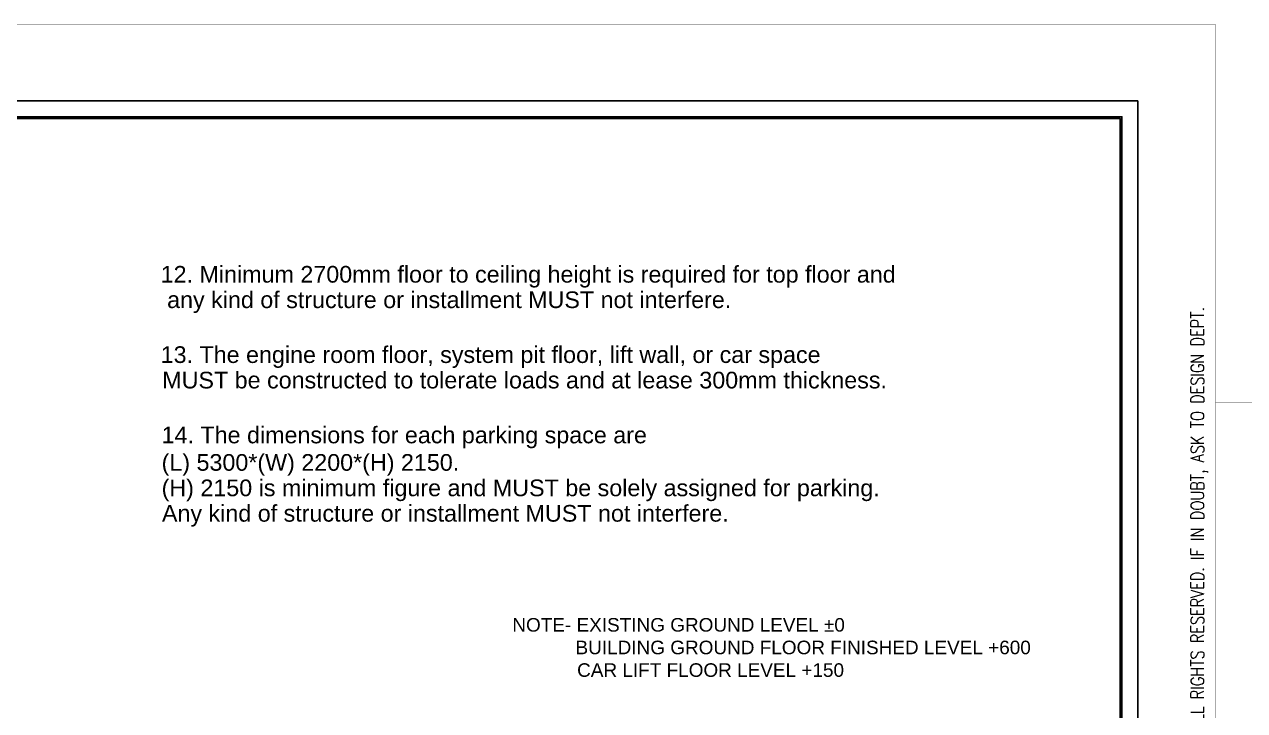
# Model space of a CAD drawing. Header units: millimetres. Extents: x -5 to 1510635, y -6 to 71285.
# Drawn here: x 95044 to 152575, y 38935 to 71285 of the extents above; entities that cross this region are included whole.
import ezdxf

# ---------------------------------------------------------------- set-up
doc = ezdxf.new("R2010")
doc.units = ezdxf.units.MM
doc.header["$LTSCALE"] = 1000
for name, color, linetype in [('MP-2', 42, 'Continuous'), ('MP-7', 7, 'Continuous'), ('MP-8', 8, 'Continuous'), ('TEXT', 3, 'Continuous')]:
    doc.layers.add(name, color=color, linetype=linetype)
doc.styles.add('H', font='arial.ttf')
doc.styles.add('MPS', font='arial.ttf')
doc.styles.add('ROMANS', font='ROMANS.shx')

msp = doc.modelspace()

# ---------------------------------------------------------------- linework, layer by layer
at = {"layer": 'MP-2', "const_width": 10}
for points in [[(50400, 0), (50400, 71280), (151200, 71280), (151200, 0)], [(151200, 0), (151200, 53460), (226800, 53460), (226800, 0)]]:
    msp.add_lwpolyline(points, close=True, dxfattribs=at)
at = {"layer": 'MP-7'}
for points in [[(54060, 67680), (147540, 67680), (147540, 3600), (54060, 3600)], [(146791.636, 4348.364), (54808.364, 4348.364), (54808.364, 66931.636), (146791.636, 66931.636)], [(54891.515, 66848.485), (146708.485, 66848.485), (146708.485, 4431.515), (54891.515, 4431.515)]]:
    msp.add_lwpolyline(points, close=True, dxfattribs=at)

# ---------------------------------------------------------------- texts
at = {"layer": 'MP-8', "style": 'ROMANS', "width": 0.8}
msp.add_text('THIS DWG IS THE PROPERTY OF MPSYSTEM SO PROHIBITED COPYING OR USING WITHOUT PRIOR CONSENT. ALL RIGHTS RESERVED. IF IN DOUBT, ASK TO DESIGN DEPT.', height=622.08, rotation=90, dxfattribs=at).set_placement((150660.483, 2127.115))
at = {"layer": 'MP-8', "linetype": 'ByBlock', "insert": (118050.145, 43297.794), "char_height": 639.45173, "attachment_point": 1, "style": 'H'}
msp.add_mtext_dynamic_manual_height_columns('{\\fArial|b0|i0|c238|p34;NOTE- EXISTING GROUND LEVEL %%P0 \\P            BUILDING GROUND FLOOR FINISHED LEVEL +600\\P^I  CAR LIFT FLOOR LEVEL +150}', width=29952.96773, gutter_width=1598.629, heights=[0], dxfattribs=at)
at = {"layer": 'TEXT', "style": 'MPS'}
for s, p in [('12. Minimum 2700mm floor to ceiling height is required for top floor and', (101468.451, 59111.632)), (' any kind of structure or installment MUST not interfere. ', (101468.451, 57911.632)), ('13. The engine room floor, system pit floor, lift wall, or car space', (101468.451, 55323.957)), ('   MUST be constructed to tolerate loads and at lease 300mm thickness.  ', (100628.997, 54123.957)), ('14. The dimensions for each parking space are ', (101513.353, 51536.546)), ('(L) 5300*(W) 2200*(H) 2150. ', (101513.353, 50242.419)), ('(H) 2150 is minimum figure and MUST be solely assigned for parking.', (101513.353, 49042.419)), (' Any kind of structure or installment MUST not interfere. ', (101225.062, 47842.419))]:
    msp.add_text(s, height=785.85465, dxfattribs=at).set_placement(p)

doc.saveas('drawing.dxf')
